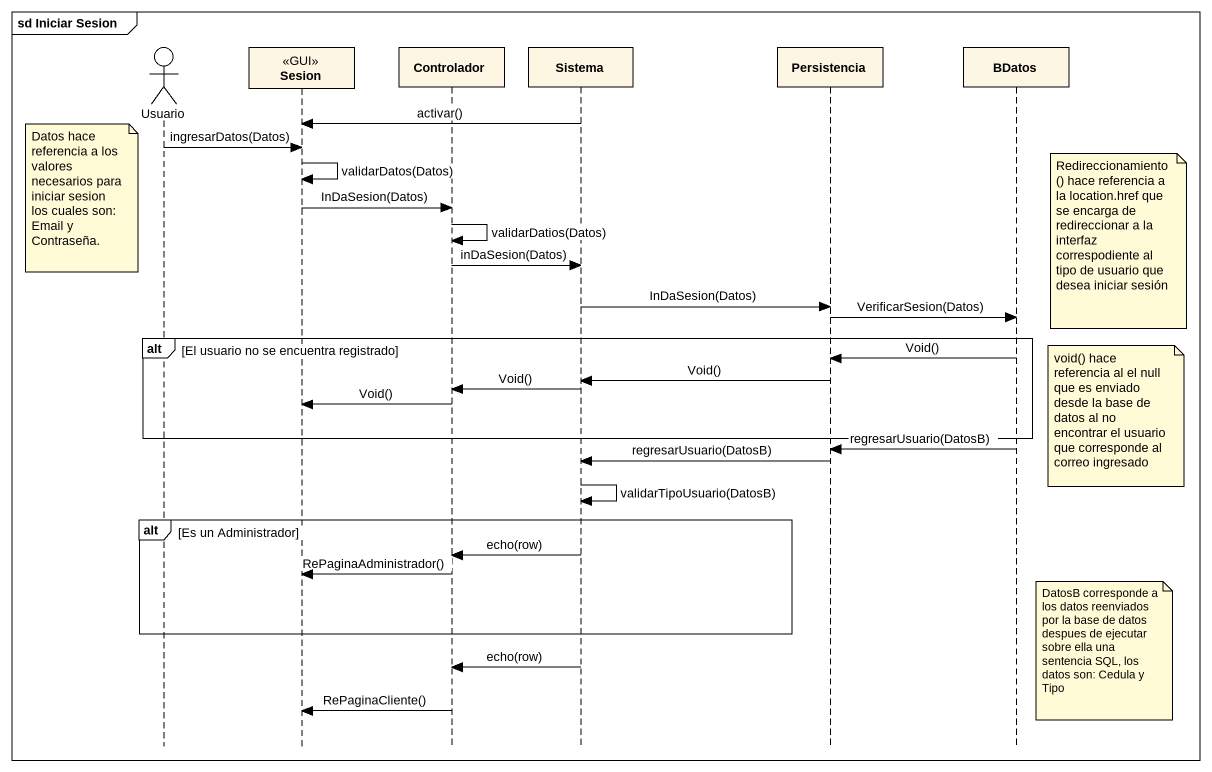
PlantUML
@startuml
mainframe sd Iniciar Sesion
hide footbox
actor Usuario
participant Sesion <<GUI>>
participant Controlador
participant Sistema
participant Persistencia
participant BDatos

Sistema -> Sesion : activar()
Usuario -> Sesion : ingresarDatos(Datos)
Sesion -> Sesion : validarDatos(Datos)
note left of Usuario : Datos hace referencia a los valores necesarios para iniciar sesion los cuales son: Email y Contraseña.
Sesion -> Controlador : InDaSesion(Datos)
Controlador -> Controlador : validarDatios(Datos)
note right of BDatos : Redireccionamiento() hace referencia a la location.href que se encarga de redireccionar a la interfaz correspodiente al tipo de usuario que desea iniciar sesión
Controlador -> Sistema : inDaSesion(Datos)
Sistema -> Persistencia : InDaSesion(Datos)
Persistencia -> BDatos : VerificarSesion(Datos)
alt El usuario no se encuentra registrado
  BDatos -> Persistencia : Void()
  Persistencia -> Sistema : Void()
  Sistema -> Controlador : Void()
  Controlador -> Sesion : Void()
  note right of BDatos : void() hace referencia al el null que es enviado desde la base de datos al no encontrar el usuario que corresponde al correo ingresado
end
BDatos -> Persistencia : regresarUsuario(DatosB)
Persistencia -> Sistema : regresarUsuario(DatosB)
Sistema -> Sistema : validarTipoUsuario(DatosB)
alt Es un Administrador
  Sistema -> Controlador : echo(row)
  Controlador -> Sesion : RePaginaAdministrador()
end
note right of BDatos : DatosB corresponde a los datos reenviados por la base de datos despues de ejecutar sobre ella una sentencia SQL, los datos son: Cedula y Tipo
Sistema -> Controlador : echo(row)
Controlador -> Sesion : RePaginaCliente()
@enduml
